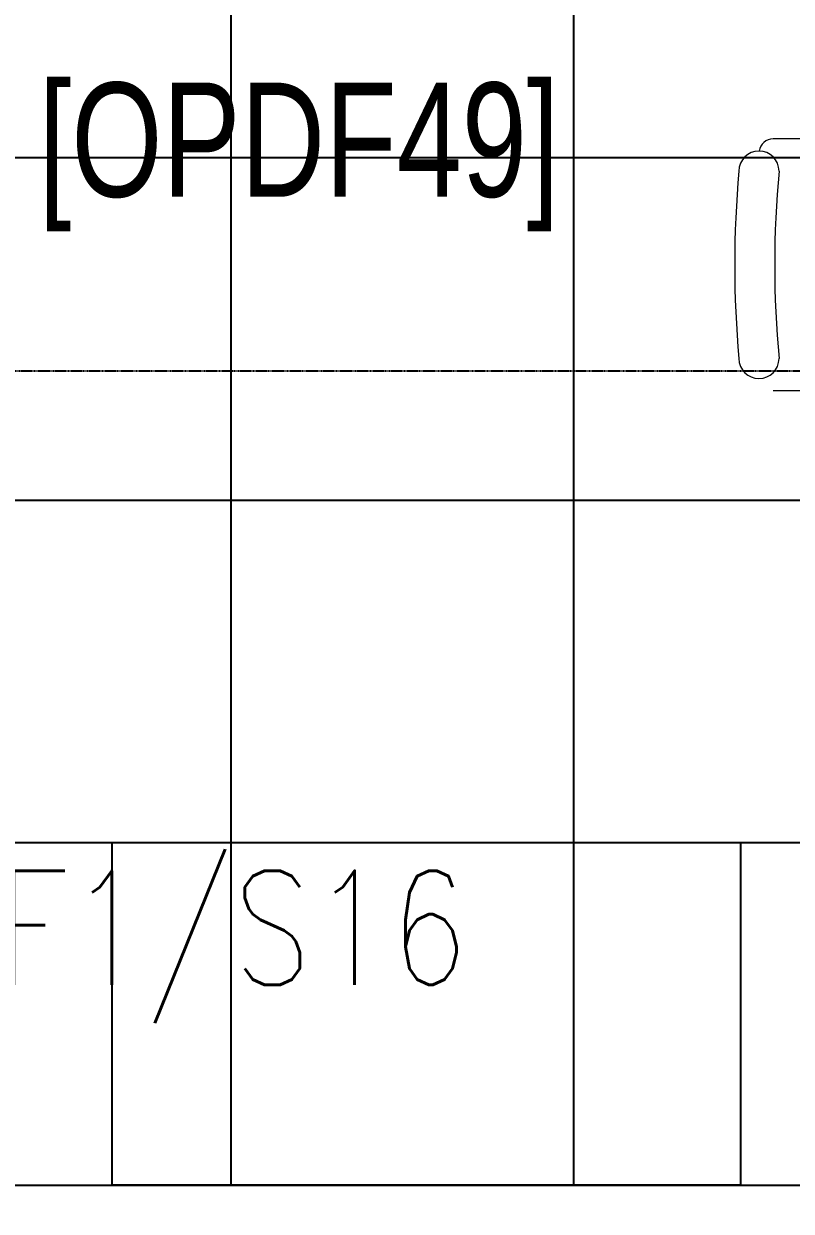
# Model space of a CAD drawing. Extents: x -12260 to 57327, y -29287 to 19916.
# Drawn here: x 36813 to 38156, y 5489 to 7570 of the extents above; entities that cross this region are included whole.
import ezdxf
from ezdxf import colors
from ezdxf.entities.mleader import LeaderData, LeaderLine
from ezdxf.math import Vec2, Vec3

# ---------------------------------------------------------------- set-up
doc = ezdxf.new("R2010")
doc.units = 0
doc.header["$LTSCALE"] = 0.25
doc.linetypes.add('DASHDOT', pattern=[25.4, 12.7, -6.35, 0, -6.35])
doc.linetypes.add('HIDDEN', pattern=[9.525, 6.35, -3.175])
for name, color, linetype, lineweight in [('01-First Floor-FUR$0$72_EGR_BASE_TEXT', 252, 'Continuous', 5), ('01-First Floor-FUR$0$LOADING', 253, 'Continuous', 5), ('01-First Floor-FUR$0$Walls', 251, 'Continuous', 5), ('E-LITE-CIRC @ 100', 6, 'Continuous', 25), ('E-LITE-CLNG-CNDT', 6, 'DASHDOT', 35), ('E-POWR-FLOR-CNDT', 6, 'HIDDEN', 25)]:
    doc.layers.add(name, color=color, linetype=linetype, lineweight=lineweight)
doc.layers.add('01-First Floor-FUR$0$FALSE CEILING', color=251, linetype='Continuous')
doc.styles.add('01-First Floor-FUR$0$X3G_ENTITY_9F38', font='swisscl.ttf', dxfattribs={"height": 0.2})
doc.styles.add('DC_SIMPLEX', font='SIMPLEX.shx', dxfattribs={"width": 0.7})

# ---------------------------------------------------------------- blocks, each defined once
blk = doc.blocks.new('01-First Floor-FUR$0$GF21018-P')
at = {"color": 0}
for p, q in [((-0.2207, 0.4756), (-0.2207, 0.0675)), ((0.2205, 0.4756), (0.2205, 0.0675))]:
    blk.add_line(p, q, dxfattribs=at)
for centre, radius, start, end in [((-0.1957, 0.0675), 0.025, 180, 261.4721), ((-0.1643, 0.0425), 0.0351, 90, 270), ((0, 1.8467), 1.7767, 264.6946, 275.3053), ((0.1641, 0.0425), 0.0351, 270, 90), ((0, 1.8314), 1.8314, 264.8532, 275.147)]:
    blk.add_arc(centre, radius, start, end, dxfattribs=at)
blk = doc.blocks.new('01-First Floor-FUR')
at = {"layer": '01-First Floor-FUR$0$FALSE CEILING', "linetype": 'Continuous'}
for p, q in [((37176, 5535), (37176, 8610)), ((37776, 5535), (37776, 8610)), ((35376, 7335), (39376, 7335)), ((35376, 6735), (39376, 6735)), ((35376, 6135), (39376, 6135))]:
    blk.add_line(p, q, dxfattribs=at)
at = {"layer": '01-First Floor-FUR$0$FALSE CEILING'}
blk.add_lwpolyline([(39376, 8610), (35376, 8610), (35376, 5535), (39376, 5535)], close=True, dxfattribs=at)
at = {"layer": '01-First Floor-FUR$0$FALSE CEILING', "elevation": -0.1}
blk.add_lwpolyline([(36967.7, 6135), (38067.7, 6135), (38067.7, 5535), (36967.7, 5535)], close=True, dxfattribs=at)
at = {"layer": '01-First Floor-FUR$0$LOADING', "elevation": -0.1}
blk.add_lwpolyline([(36967.7, 6135), (38067.7, 6135), (38067.7, 5535), (36967.7, 5535)], close=True, dxfattribs=at)
at = {"layer": '01-First Floor-FUR$0$Walls'}
blk.add_line((39376, 5535), (35376, 5535), dxfattribs=at)
at = {"layer": '01-First Floor-FUR$0$LOADING', "extrusion": (-7.77426e-06, 2.24021e-05, 1), "xscale": 1000, "yscale": 1000, "zscale": 1000, "rotation": 269.9985892449479}
blk.add_blockref('01-First Floor-FUR$0$GF21018-P', (38057.3, 7147.1, -0.3), dxfattribs=at)
at = {"layer": '01-First Floor-FUR$0$72_EGR_BASE_TEXT', "insert": (37294.8, 7466.4), "char_height": 200, "attachment_point": 2, "style": '01-First Floor-FUR$0$X3G_ENTITY_9F38'}
blk.add_mtext('[OPDF49]', dxfattribs=at)
blk = doc.blocks.new('ARR0W')
at = {"color": 45}
blk.add_ellipse((0, 0), major_axis=(0.4, 0), ratio=0.4, dxfattribs=at)
at = {"color": 45, "ltscale": 0.5}
blk.add_solid([(-1.4, 0.167), (-0.4, 0), (-1.4, -0.167)], dxfattribs=at)

msp = doc.modelspace()

# ---------------------------------------------------------------- linework, layer by layer
at = {"layer": 'E-POWR-FLOR-CNDT', "elevation": -0.1}
msp.add_lwpolyline([(35499.7, 6961.3), (39087.1, 6961.3, 0.198912), (39157.8, 6990.6), (39252.3, 7085.1)], format="xyb", dxfattribs=at)

# ---------------------------------------------------------------- block references
at = {"layer": 'E-LITE-CLNG-CNDT'}
msp.add_blockref('01-First Floor-FUR', (0, 0), dxfattribs=at)

# ---------------------------------------------------------------- leaders
at = {"layer": 'E-LITE-CIRC @ 100'}
ml = msp.add_multileader_mtext('Standard', dxfattribs=at)
ml.set_content('{\\Fdc_el_romans|c0;\\W0.8;TO\\Fromans|c0; \\Fsimplex|c0;LP-F1/S16}', color=256, style='DC_SIMPLEX')
ml.set_leader_properties()
ml.set_arrow_properties(name='ARR0W')
ml.build(insert=Vec2(0, 0))
ml.multileader.update_dxf_attribs({"dogleg_length": 200, "arrow_head_size": 140, "scale": 100})
ctx = ml.context
ctx.base_point, ctx.scale, ctx.char_height, ctx.arrow_head_size, ctx.landing_gap_size, ctx.plane_origin, ctx.plane_x_axis, ctx.plane_y_axis = Vec3(35782.2, 5952.2, -0.1), 100, 200, 140, 140, Vec3(56674.7, 2476.9, -0.1), Vec3(1, 0.000001, 0), Vec3(-0.000001, 1, 0)
notes = []
notes.append((ctx, [(0, (1, 1, 0), (35673.4, 5952.2, -0.1), (1, 0.000001, 0), 108.8, [(0, [(35175.8, 7098.2, -0.1)], 0, [])])]))
ctx.mtext.insert, ctx.mtext.text_direction, ctx.mtext.rotation, ctx.mtext.flow_direction = Vec3(35922.2, 6085.5, -0.1), Vec3(1, 0.000001, 0), 0.000001, 5
for ctx, leaders in notes:
    for number, flags, end, landing, length, lines in leaders:
        leader = LeaderData()
        leader.index, (leader.has_last_leader_line, leader.has_dogleg_vector, leader.attachment_direction) = number, flags
        leader.last_leader_point, leader.dogleg_vector, leader.dogleg_length = Vec3(end), Vec3(landing), length
        for number, points, colour, breaks in lines:
            line = LeaderLine()
            line.index, line.vertices, line.color, line.breaks = number, Vec3.list(points), colors.encode_raw_color(colour), breaks
            leader.lines.append(line)
        ctx.leaders.append(leader)

doc.saveas('drawing.dxf')
